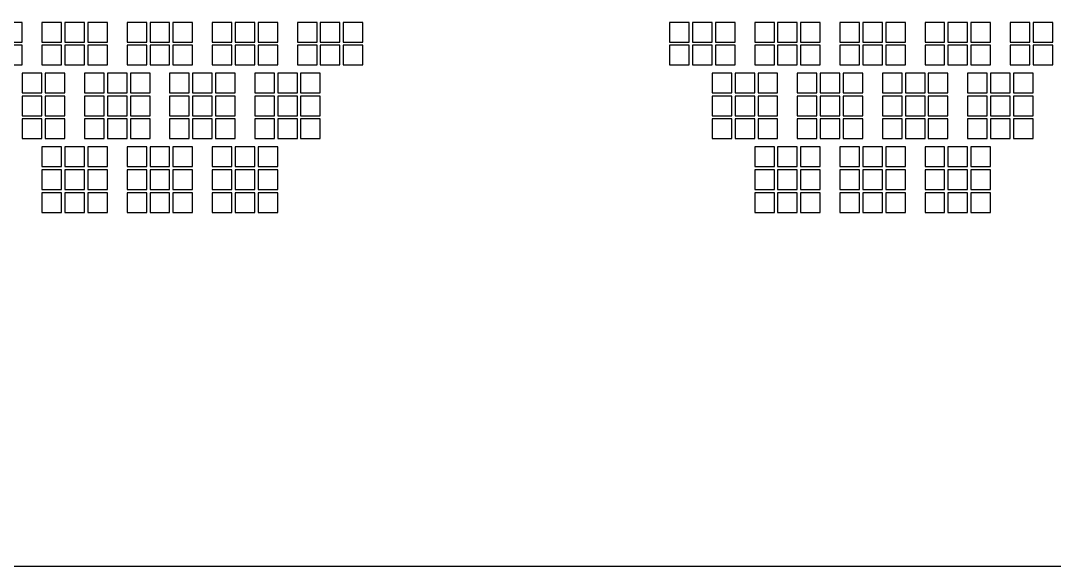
# Model space of a CAD drawing. Extents: x -49 to 54, y -38 to 38.
# Drawn here: x 0.6 to 16.38, y -38 to -29.67 of the extents above; entities that cross this region are included whole.
import ezdxf

# ---------------------------------------------------------------- set-up
doc = ezdxf.new("R2010")
doc.units = 0
doc.layers.add('BACK_LAYER', color=5, linetype='CONTINUOUS')
doc.layers.add('OUTLINE', color=7, linetype='CONTINUOUS')

msp = doc.modelspace()

# ---------------------------------------------------------------- linework, layer by layer
at = {"layer": 'BACK_LAYER'}
for points in [[(0.321, -29.998), (0.621, -29.998), (0.621, -29.698), (0.321, -29.698)], [(0.921, -29.998), (1.221, -29.998), (1.221, -29.698), (0.921, -29.698)], [(1.271, -29.998), (1.571, -29.998), (1.571, -29.698), (1.271, -29.698)], [(1.621, -29.998), (1.921, -29.998), (1.921, -29.698), (1.621, -29.698)], [(2.221, -29.998), (2.521, -29.998), (2.521, -29.698), (2.221, -29.698)], [(2.571, -29.998), (2.871, -29.998), (2.871, -29.698), (2.571, -29.698)], [(2.921, -29.998), (3.221, -29.998), (3.221, -29.698), (2.921, -29.698)], [(3.521, -29.998), (3.821, -29.998), (3.821, -29.698), (3.521, -29.698)], [(3.871, -29.998), (4.171, -29.998), (4.171, -29.698), (3.871, -29.698)], [(4.221, -29.998), (4.521, -29.998), (4.521, -29.698), (4.221, -29.698)], [(4.821, -29.998), (5.121, -29.998), (5.121, -29.698), (4.821, -29.698)], [(5.171, -29.998), (5.471, -29.998), (5.471, -29.698), (5.171, -29.698)], [(5.521, -29.998), (5.821, -29.998), (5.821, -29.698), (5.521, -29.698)], [(10.505, -29.998), (10.805, -29.998), (10.805, -29.698), (10.505, -29.698)], [(10.855, -29.998), (11.155, -29.998), (11.155, -29.698), (10.855, -29.698)], [(11.205, -29.998), (11.505, -29.998), (11.505, -29.698), (11.205, -29.698)], [(11.805, -29.998), (12.105, -29.998), (12.105, -29.698), (11.805, -29.698)], [(12.155, -29.998), (12.455, -29.998), (12.455, -29.698), (12.155, -29.698)], [(12.505, -29.998), (12.805, -29.998), (12.805, -29.698), (12.505, -29.698)], [(13.105, -29.998), (13.405, -29.998), (13.405, -29.698), (13.105, -29.698)], [(13.455, -29.998), (13.755, -29.998), (13.755, -29.698), (13.455, -29.698)], [(13.805, -29.998), (14.105, -29.998), (14.105, -29.698), (13.805, -29.698)], [(14.405, -29.998), (14.705, -29.998), (14.705, -29.698), (14.405, -29.698)], [(14.755, -29.998), (15.055, -29.998), (15.055, -29.698), (14.755, -29.698)], [(15.105, -29.998), (15.405, -29.998), (15.405, -29.698), (15.105, -29.698)], [(15.705, -29.998), (16.005, -29.998), (16.005, -29.698), (15.705, -29.698)], [(16.055, -29.998), (16.355, -29.998), (16.355, -29.698), (16.055, -29.698)], [(0.321, -30.348), (0.621, -30.348), (0.621, -30.048), (0.321, -30.048)], [(0.921, -30.348), (1.221, -30.348), (1.221, -30.048), (0.921, -30.048)], [(1.271, -30.348), (1.571, -30.348), (1.571, -30.048), (1.271, -30.048)], [(1.621, -30.348), (1.921, -30.348), (1.921, -30.048), (1.621, -30.048)], [(2.221, -30.348), (2.521, -30.348), (2.521, -30.048), (2.221, -30.048)], [(2.571, -30.348), (2.871, -30.348), (2.871, -30.048), (2.571, -30.048)], [(2.921, -30.348), (3.221, -30.348), (3.221, -30.048), (2.921, -30.048)], [(3.521, -30.348), (3.821, -30.348), (3.821, -30.048), (3.521, -30.048)], [(3.871, -30.348), (4.171, -30.348), (4.171, -30.048), (3.871, -30.048)], [(4.221, -30.348), (4.521, -30.348), (4.521, -30.048), (4.221, -30.048)], [(4.821, -30.348), (5.121, -30.348), (5.121, -30.048), (4.821, -30.048)], [(5.171, -30.348), (5.471, -30.348), (5.471, -30.048), (5.171, -30.048)], [(5.521, -30.348), (5.821, -30.348), (5.821, -30.048), (5.521, -30.048)], [(10.505, -30.348), (10.805, -30.348), (10.805, -30.048), (10.505, -30.048)], [(10.855, -30.348), (11.155, -30.348), (11.155, -30.048), (10.855, -30.048)], [(11.205, -30.348), (11.505, -30.348), (11.505, -30.048), (11.205, -30.048)], [(11.805, -30.348), (12.105, -30.348), (12.105, -30.048), (11.805, -30.048)], [(12.155, -30.348), (12.455, -30.348), (12.455, -30.048), (12.155, -30.048)], [(12.505, -30.348), (12.805, -30.348), (12.805, -30.048), (12.505, -30.048)], [(13.105, -30.348), (13.405, -30.348), (13.405, -30.048), (13.105, -30.048)], [(13.455, -30.348), (13.755, -30.348), (13.755, -30.048), (13.455, -30.048)], [(13.805, -30.348), (14.105, -30.348), (14.105, -30.048), (13.805, -30.048)], [(14.405, -30.348), (14.705, -30.348), (14.705, -30.048), (14.405, -30.048)], [(14.755, -30.348), (15.055, -30.348), (15.055, -30.048), (14.755, -30.048)], [(15.105, -30.348), (15.405, -30.348), (15.405, -30.048), (15.105, -30.048)], [(15.705, -30.348), (16.005, -30.348), (16.005, -30.048), (15.705, -30.048)], [(16.055, -30.348), (16.355, -30.348), (16.355, -30.048), (16.055, -30.048)], [(0.621, -30.773), (0.921, -30.773), (0.921, -30.473), (0.621, -30.473)], [(0.971, -30.773), (1.271, -30.773), (1.271, -30.473), (0.971, -30.473)], [(1.571, -30.773), (1.871, -30.773), (1.871, -30.473), (1.571, -30.473)], [(1.921, -30.773), (2.221, -30.773), (2.221, -30.473), (1.921, -30.473)], [(2.271, -30.773), (2.571, -30.773), (2.571, -30.473), (2.271, -30.473)], [(2.871, -30.773), (3.171, -30.773), (3.171, -30.473), (2.871, -30.473)], [(3.221, -30.773), (3.521, -30.773), (3.521, -30.473), (3.221, -30.473)], [(3.571, -30.773), (3.871, -30.773), (3.871, -30.473), (3.571, -30.473)], [(4.171, -30.773), (4.471, -30.773), (4.471, -30.473), (4.171, -30.473)], [(4.521, -30.773), (4.821, -30.773), (4.821, -30.473), (4.521, -30.473)], [(4.871, -30.773), (5.171, -30.773), (5.171, -30.473), (4.871, -30.473)], [(11.155, -30.773), (11.455, -30.773), (11.455, -30.473), (11.155, -30.473)], [(11.505, -30.773), (11.805, -30.773), (11.805, -30.473), (11.505, -30.473)], [(11.855, -30.773), (12.155, -30.773), (12.155, -30.473), (11.855, -30.473)], [(12.455, -30.773), (12.755, -30.773), (12.755, -30.473), (12.455, -30.473)], [(12.805, -30.773), (13.105, -30.773), (13.105, -30.473), (12.805, -30.473)], [(13.155, -30.773), (13.455, -30.773), (13.455, -30.473), (13.155, -30.473)], [(13.755, -30.773), (14.055, -30.773), (14.055, -30.473), (13.755, -30.473)], [(14.105, -30.773), (14.405, -30.773), (14.405, -30.473), (14.105, -30.473)], [(14.455, -30.773), (14.755, -30.773), (14.755, -30.473), (14.455, -30.473)], [(15.055, -30.773), (15.355, -30.773), (15.355, -30.473), (15.055, -30.473)], [(15.405, -30.773), (15.705, -30.773), (15.705, -30.473), (15.405, -30.473)], [(15.755, -30.773), (16.055, -30.773), (16.055, -30.473), (15.755, -30.473)], [(0.621, -31.123), (0.921, -31.123), (0.921, -30.823), (0.621, -30.823)], [(0.971, -31.123), (1.271, -31.123), (1.271, -30.823), (0.971, -30.823)], [(1.571, -31.123), (1.871, -31.123), (1.871, -30.823), (1.571, -30.823)], [(1.921, -31.123), (2.221, -31.123), (2.221, -30.823), (1.921, -30.823)], [(2.271, -31.123), (2.571, -31.123), (2.571, -30.823), (2.271, -30.823)], [(2.871, -31.123), (3.171, -31.123), (3.171, -30.823), (2.871, -30.823)], [(3.221, -31.123), (3.521, -31.123), (3.521, -30.823), (3.221, -30.823)], [(3.571, -31.123), (3.871, -31.123), (3.871, -30.823), (3.571, -30.823)], [(4.171, -31.123), (4.471, -31.123), (4.471, -30.823), (4.171, -30.823)], [(4.521, -31.123), (4.821, -31.123), (4.821, -30.823), (4.521, -30.823)], [(4.871, -31.123), (5.171, -31.123), (5.171, -30.823), (4.871, -30.823)], [(11.155, -31.123), (11.455, -31.123), (11.455, -30.823), (11.155, -30.823)], [(11.505, -31.123), (11.805, -31.123), (11.805, -30.823), (11.505, -30.823)], [(11.855, -31.123), (12.155, -31.123), (12.155, -30.823), (11.855, -30.823)], [(12.455, -31.123), (12.755, -31.123), (12.755, -30.823), (12.455, -30.823)], [(12.805, -31.123), (13.105, -31.123), (13.105, -30.823), (12.805, -30.823)], [(13.155, -31.123), (13.455, -31.123), (13.455, -30.823), (13.155, -30.823)], [(13.755, -31.123), (14.055, -31.123), (14.055, -30.823), (13.755, -30.823)], [(14.105, -31.123), (14.405, -31.123), (14.405, -30.823), (14.105, -30.823)], [(14.455, -31.123), (14.755, -31.123), (14.755, -30.823), (14.455, -30.823)], [(15.055, -31.123), (15.355, -31.123), (15.355, -30.823), (15.055, -30.823)], [(15.405, -31.123), (15.705, -31.123), (15.705, -30.823), (15.405, -30.823)], [(15.755, -31.123), (16.055, -31.123), (16.055, -30.823), (15.755, -30.823)], [(0.621, -31.473), (0.921, -31.473), (0.921, -31.173), (0.621, -31.173)], [(0.971, -31.473), (1.271, -31.473), (1.271, -31.173), (0.971, -31.173)], [(1.571, -31.473), (1.871, -31.473), (1.871, -31.173), (1.571, -31.173)], [(1.921, -31.473), (2.221, -31.473), (2.221, -31.173), (1.921, -31.173)], [(2.271, -31.473), (2.571, -31.473), (2.571, -31.173), (2.271, -31.173)], [(2.871, -31.473), (3.171, -31.473), (3.171, -31.173), (2.871, -31.173)], [(3.221, -31.473), (3.521, -31.473), (3.521, -31.173), (3.221, -31.173)], [(3.571, -31.473), (3.871, -31.473), (3.871, -31.173), (3.571, -31.173)], [(4.171, -31.473), (4.471, -31.473), (4.471, -31.173), (4.171, -31.173)], [(4.521, -31.473), (4.821, -31.473), (4.821, -31.173), (4.521, -31.173)], [(4.871, -31.473), (5.171, -31.473), (5.171, -31.173), (4.871, -31.173)], [(11.155, -31.473), (11.455, -31.473), (11.455, -31.173), (11.155, -31.173)], [(11.505, -31.473), (11.805, -31.473), (11.805, -31.173), (11.505, -31.173)], [(11.855, -31.473), (12.155, -31.473), (12.155, -31.173), (11.855, -31.173)], [(12.455, -31.473), (12.755, -31.473), (12.755, -31.173), (12.455, -31.173)], [(12.805, -31.473), (13.105, -31.473), (13.105, -31.173), (12.805, -31.173)], [(13.155, -31.473), (13.455, -31.473), (13.455, -31.173), (13.155, -31.173)], [(13.755, -31.473), (14.055, -31.473), (14.055, -31.173), (13.755, -31.173)], [(14.105, -31.473), (14.405, -31.473), (14.405, -31.173), (14.105, -31.173)], [(14.455, -31.473), (14.755, -31.473), (14.755, -31.173), (14.455, -31.173)], [(15.055, -31.473), (15.355, -31.473), (15.355, -31.173), (15.055, -31.173)], [(15.405, -31.473), (15.705, -31.473), (15.705, -31.173), (15.405, -31.173)], [(15.755, -31.473), (16.055, -31.473), (16.055, -31.173), (15.755, -31.173)], [(0.921, -31.899), (1.221, -31.899), (1.221, -31.599), (0.921, -31.599)], [(1.271, -31.899), (1.571, -31.899), (1.571, -31.599), (1.271, -31.599)], [(1.621, -31.899), (1.921, -31.899), (1.921, -31.599), (1.621, -31.599)], [(2.221, -31.899), (2.521, -31.899), (2.521, -31.599), (2.221, -31.599)], [(2.571, -31.899), (2.871, -31.899), (2.871, -31.599), (2.571, -31.599)], [(2.921, -31.899), (3.221, -31.899), (3.221, -31.599), (2.921, -31.599)], [(3.521, -31.899), (3.821, -31.899), (3.821, -31.599), (3.521, -31.599)], [(3.871, -31.899), (4.171, -31.899), (4.171, -31.599), (3.871, -31.599)], [(4.221, -31.899), (4.521, -31.899), (4.521, -31.599), (4.221, -31.599)], [(11.805, -31.899), (12.105, -31.899), (12.105, -31.599), (11.805, -31.599)], [(12.155, -31.899), (12.455, -31.899), (12.455, -31.599), (12.155, -31.599)], [(12.505, -31.899), (12.805, -31.899), (12.805, -31.599), (12.505, -31.599)], [(13.105, -31.899), (13.405, -31.899), (13.405, -31.599), (13.105, -31.599)], [(13.455, -31.899), (13.755, -31.899), (13.755, -31.599), (13.455, -31.599)], [(13.805, -31.899), (14.105, -31.899), (14.105, -31.599), (13.805, -31.599)], [(14.405, -31.899), (14.705, -31.899), (14.705, -31.599), (14.405, -31.599)], [(14.755, -31.899), (15.055, -31.899), (15.055, -31.599), (14.755, -31.599)], [(15.105, -31.899), (15.405, -31.899), (15.405, -31.599), (15.105, -31.599)], [(0.921, -32.249), (1.221, -32.249), (1.221, -31.949), (0.921, -31.949)], [(1.271, -32.249), (1.571, -32.249), (1.571, -31.949), (1.271, -31.949)], [(1.621, -32.249), (1.921, -32.249), (1.921, -31.949), (1.621, -31.949)], [(2.221, -32.249), (2.521, -32.249), (2.521, -31.949), (2.221, -31.949)], [(2.571, -32.249), (2.871, -32.249), (2.871, -31.949), (2.571, -31.949)], [(2.921, -32.249), (3.221, -32.249), (3.221, -31.949), (2.921, -31.949)], [(3.521, -32.249), (3.821, -32.249), (3.821, -31.949), (3.521, -31.949)], [(3.871, -32.249), (4.171, -32.249), (4.171, -31.949), (3.871, -31.949)], [(4.221, -32.249), (4.521, -32.249), (4.521, -31.949), (4.221, -31.949)], [(11.805, -32.249), (12.105, -32.249), (12.105, -31.949), (11.805, -31.949)], [(12.155, -32.249), (12.455, -32.249), (12.455, -31.949), (12.155, -31.949)], [(12.505, -32.249), (12.805, -32.249), (12.805, -31.949), (12.505, -31.949)], [(13.105, -32.249), (13.405, -32.249), (13.405, -31.949), (13.105, -31.949)], [(13.455, -32.249), (13.755, -32.249), (13.755, -31.949), (13.455, -31.949)], [(13.805, -32.249), (14.105, -32.249), (14.105, -31.949), (13.805, -31.949)], [(14.405, -32.249), (14.705, -32.249), (14.705, -31.949), (14.405, -31.949)], [(14.755, -32.249), (15.055, -32.249), (15.055, -31.949), (14.755, -31.949)], [(15.105, -32.249), (15.405, -32.249), (15.405, -31.949), (15.105, -31.949)], [(0.921, -32.599), (1.221, -32.599), (1.221, -32.299), (0.921, -32.299)], [(1.271, -32.599), (1.571, -32.599), (1.571, -32.299), (1.271, -32.299)], [(1.621, -32.599), (1.921, -32.599), (1.921, -32.299), (1.621, -32.299)], [(2.221, -32.599), (2.521, -32.599), (2.521, -32.299), (2.221, -32.299)], [(2.571, -32.599), (2.871, -32.599), (2.871, -32.299), (2.571, -32.299)], [(2.921, -32.599), (3.221, -32.599), (3.221, -32.299), (2.921, -32.299)], [(3.521, -32.599), (3.821, -32.599), (3.821, -32.299), (3.521, -32.299)], [(3.871, -32.599), (4.171, -32.599), (4.171, -32.299), (3.871, -32.299)], [(4.221, -32.599), (4.521, -32.599), (4.521, -32.299), (4.221, -32.299)], [(11.805, -32.599), (12.105, -32.599), (12.105, -32.299), (11.805, -32.299)], [(12.155, -32.599), (12.455, -32.599), (12.455, -32.299), (12.155, -32.299)], [(12.505, -32.599), (12.805, -32.599), (12.805, -32.299), (12.505, -32.299)], [(13.105, -32.599), (13.405, -32.599), (13.405, -32.299), (13.105, -32.299)], [(13.455, -32.599), (13.755, -32.599), (13.755, -32.299), (13.455, -32.299)], [(13.805, -32.599), (14.105, -32.599), (14.105, -32.299), (13.805, -32.299)], [(14.405, -32.599), (14.705, -32.599), (14.705, -32.299), (14.405, -32.299)], [(14.755, -32.599), (15.055, -32.599), (15.055, -32.299), (14.755, -32.299)], [(15.105, -32.599), (15.405, -32.599), (15.405, -32.299), (15.105, -32.299)]]:
    msp.add_lwpolyline(points, close=True, dxfattribs=at)
at = {"layer": 'OUTLINE'}
msp.add_lwpolyline([(-49.4, -36.45, -0.414214), (-47.85, -38), (52.85, -38, -0.414214), (54.4, -36.45), (54.4, -28), (51.4, -28), (51.4, 28), (54.4, 28), (54.4, 36.45, -0.414214), (52.85, 38), (-47.85, 38, -0.414214), (-49.4, 36.45)], format="xyb", close=True, dxfattribs=at)

doc.saveas('drawing.dxf')
